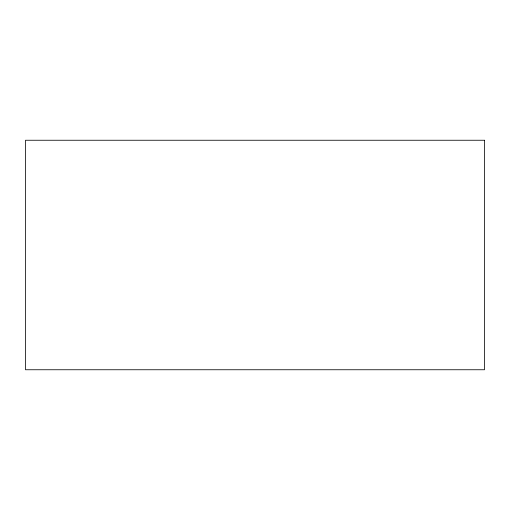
<?xml version="1.0" encoding="UTF-8"?>
<svg xmlns="http://www.w3.org/2000/svg" width="510" height="510" viewBox="0 0 510 510"><rect width="100%" height="100%" fill="white"/><g stroke="black" fill="none" stroke-linecap="round" stroke-linejoin="round"><path stroke-width="0.76" d="M484.5 140.25L25.5 140.25L25.5 369.75L484.5 369.75L484.5 140.25"/></g></svg>
